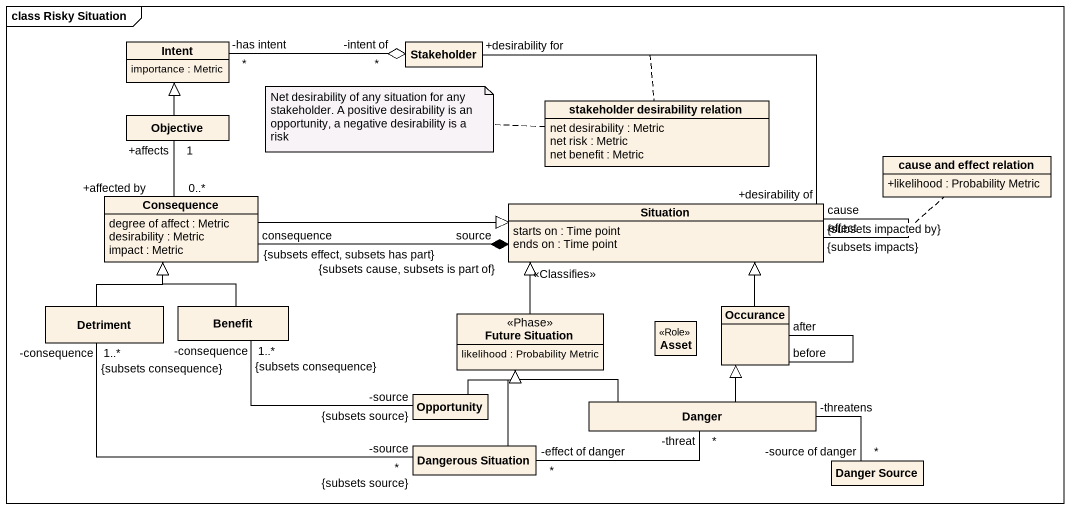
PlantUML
@startuml
mainframe class Risky Situation
hide circle
hide empty members
skinparam classAttributeIconSize 0
class Intent {
  importance : Metric
}
class Stakeholder
class "stakeholder desirability relation" as stakeholder_desirability {
  net desirability : Metric
  net risk : Metric
  net benefit : Metric
}
class Objective
class Consequence {
  degree of affect : Metric
  desirability : Metric
  impact : Metric
}
class "cause and effect relation" as cause_and_effect_relation {
  +likelihood : Probability Metric
}
class Situation {
  starts on : Time point
  ends on : Time point
}
class Detriment
class Benefit
class "Future Situation" as Future_Situation <<Phase>> {
  likelihood : Probability Metric
}
class Asset <<Role>>
class Occurance
class Opportunity
class Danger
class "Dangerous Situation" as Dangerous_Situation
class "Danger Source" as Danger_Source
Stakeholder "-intent of\n*" o-left- "-has intent\n*" Intent
Stakeholder "+desirability for" -- "+desirability of" Situation
(Stakeholder, Situation) .. stakeholder_desirability
Objective -up-|> Intent
Consequence "+affected by\n0..*" -up- "+affects\n1" Objective
Consequence -right-|> Situation
Situation "source\n{subsets cause, subsets is part of}" *-left- "consequence\n{subsets effect, subsets has part}" Consequence
Situation "effect\n{subsets impacts}" -- "cause\n{subsets impacted by}" Situation
(Situation, Situation) .. cause_and_effect_relation
Detriment -up-|> Consequence
Benefit -up-|> Consequence
Future_Situation -up-|> Situation : <<Classifies>>
Occurance -up-|> Situation
Occurance "before" -- "after" Occurance
Opportunity "-source\n{subsets source}" -left- "-consequence\n1..*\n{subsets consequence}" Benefit
Opportunity -up-|> Future_Situation
Danger -left-|> Future_Situation
Danger -up-|> Occurance
Danger "-threat\n*" -left- "-effect of danger\n*" Dangerous_Situation
Danger "-threatens" -right- "-source of danger\n*" Danger_Source
Dangerous_Situation "-source\n*\n{subsets source}" -left- "-consequence\n1..*\n{subsets consequence}" Detriment
Dangerous_Situation -up-|> Future_Situation
note left of stakeholder_desirability : Net desirability of any situation for any stakeholder. A positive desirability is an opportunity, a negative desirability is a risk
@enduml
